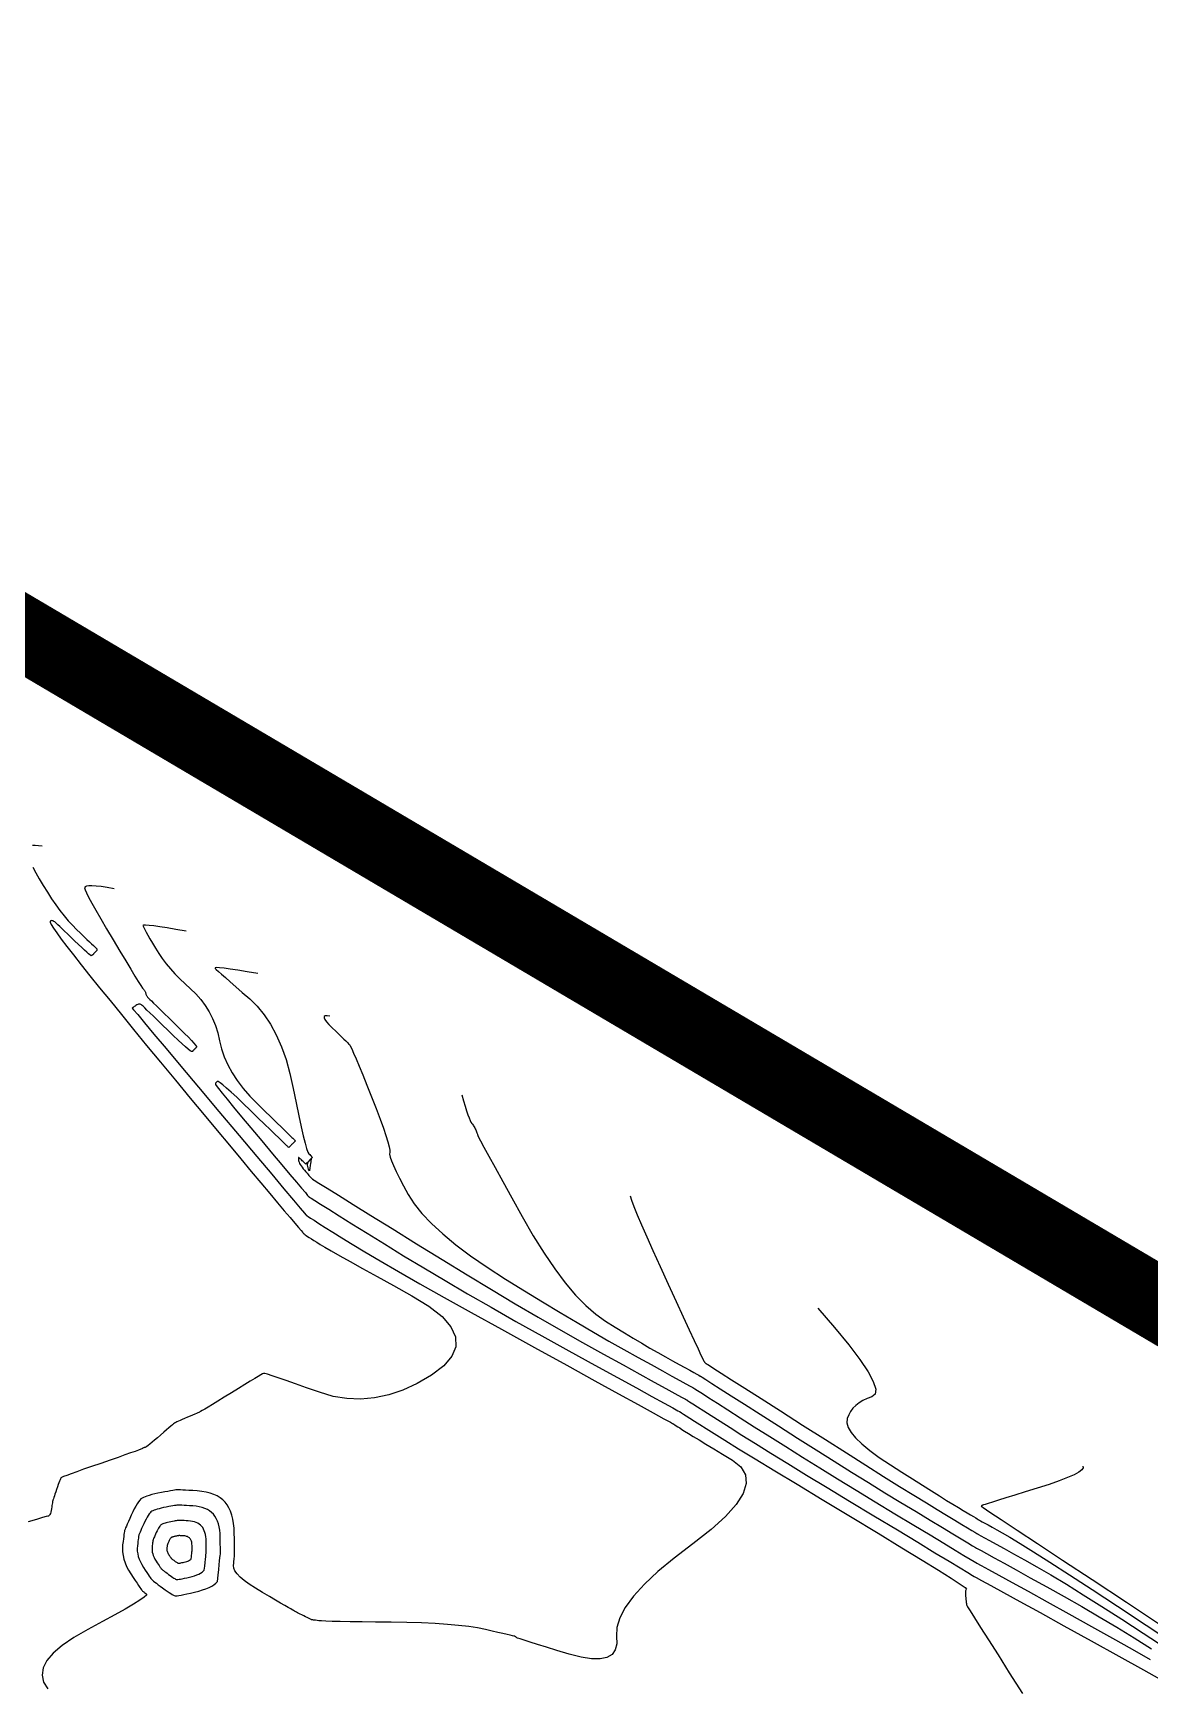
# Model space of a CAD drawing. Header units: metres. Extents: x 729358 to 732680, y 1423022 to 1426117.
# Drawn here: x 730852.9 to 730911.2, y 1425827.6 to 1425914 of the extents above; entities that cross this region are included whole.
import ezdxf

# ---------------------------------------------------------------- set-up
doc = ezdxf.new("R2010")
doc.units = ezdxf.units.M
doc.header["$MEASUREMENT"] = 0
doc.linetypes.add('PHANTOM', pattern=[2.5, 1.25, -0.25, 0.25, -0.25, 0.25, -0.25])
for name, color, linetype in [('36Bound', 6, 'PHANTOM'), ('CONTOUR', 59, 'Continuous'), ('INDEX-CON', 252, 'Continuous')]:
    doc.layers.add(name, color=color, linetype=linetype)

# ---------------------------------------------------------------- blocks, each defined once
blk = doc.blocks.new('ct 50 rai')
at = {"layer": 'CONTOUR'}
for points in [[(-148.63, 92.508), (-148.83, 92.537), (-149.003, 92.551), (-149.149, 92.548)], [(-149.122, 91.407), (-148.97, 91.126), (-148.791, 90.81), (-148.585, 90.459), (-148.366, 90.101), (-148.147, 89.764), (-147.929, 89.447), (-147.711, 89.15), (-147.493, 88.873), (-147.277, 88.616), (-147.06, 88.38), (-146.845, 88.164), (-146.641, 87.97), (-146.46, 87.797), (-146.302, 87.646), (-146.167, 87.518), (-146.056, 87.411), (-145.967, 87.327), (-145.902, 87.264), (-145.86, 87.224), (-145.832, 87.195), (-145.81, 87.168), (-145.794, 87.143), (-145.784, 87.119), (-145.779, 87.096), (-145.781, 87.075), (-145.788, 87.056), (-145.802, 87.039), (-145.818, 87.022), (-145.834, 87.005), (-145.851, 86.987), (-145.867, 86.97), (-145.884, 86.953), (-145.901, 86.935), (-145.918, 86.918), (-145.935, 86.9), (-145.951, 86.883), (-145.966, 86.868), (-145.98, 86.855), (-145.993, 86.844), (-146.004, 86.834), (-146.014, 86.826), (-146.022, 86.82), (-146.029, 86.816), (-146.036, 86.813), (-146.042, 86.809), (-146.049, 86.806), (-146.056, 86.803), (-146.062, 86.799), (-146.069, 86.796), (-146.076, 86.792), (-146.083, 86.789), (-146.102, 86.798), (-146.147, 86.832), (-146.217, 86.892), (-146.312, 86.977), (-146.432, 87.087), (-146.577, 87.222), (-146.748, 87.383), (-146.943, 87.569), (-147.141, 87.758), (-147.318, 87.926), (-147.474, 88.075), (-147.61, 88.204), (-147.724, 88.313), (-147.818, 88.402), (-147.89, 88.472), (-147.942, 88.521), (-147.983, 88.557), (-148.022, 88.585), (-148.059, 88.605), (-148.095, 88.618), (-148.129, 88.623), (-148.161, 88.62), (-148.191, 88.609), (-148.22, 88.591), (-148.219, 88.536), (-148.161, 88.416), (-148.044, 88.23), (-147.871, 87.979), (-147.639, 87.662), (-147.35, 87.279), (-147.003, 86.831), (-146.599, 86.317), (-146.143, 85.745), (-145.642, 85.121), (-145.095, 84.446), (-144.504, 83.718), (-143.867, 82.94), (-143.185, 82.109), (-142.458, 81.227), (-141.685, 80.293), (-140.913, 79.361), (-140.185, 78.484), (-139.503, 77.663), (-138.865, 76.896), (-138.272, 76.185), (-137.724, 75.528), (-137.222, 74.927), (-136.764, 74.381), (-136.355, 73.895), (-136.001, 73.474), (-135.701, 73.117), (-135.456, 72.825), (-135.264, 72.597), (-135.127, 72.434), (-135.043, 72.335), (-135.014, 72.301), (-135.011, 72.298), (-135.006, 72.294), (-135, 72.289), (-134.991, 72.281), (-134.98, 72.272), (-134.968, 72.262), (-134.953, 72.25), (-134.937, 72.236), (-134.909, 72.216), (-134.86, 72.182), (-134.79, 72.136), (-134.7, 72.078), (-134.588, 72.007), (-134.455, 71.923), (-134.302, 71.827), (-134.128, 71.718), (-133.891, 71.575), (-133.552, 71.378), (-133.109, 71.125), (-132.563, 70.817), (-131.915, 70.455), (-131.163, 70.037), (-130.308, 69.564), (-129.35, 69.037), (-128.451, 68.486), (-127.771, 67.945), (-127.312, 67.413), (-127.074, 66.89), (-127.055, 66.376), (-127.257, 65.872), (-127.679, 65.377), (-128.321, 64.891), (-129.071, 64.456), (-129.815, 64.113), (-130.554, 63.862), (-131.288, 63.704), (-132.017, 63.638), (-132.74, 63.664), (-133.458, 63.783), (-134.171, 63.994), (-134.838, 64.234), (-135.419, 64.441), (-135.913, 64.615), (-136.321, 64.755), (-136.642, 64.862), (-136.877, 64.936), (-137.026, 64.977), (-137.088, 64.984), (-137.131, 64.959), (-137.221, 64.906), (-137.359, 64.822), (-137.545, 64.71), (-137.779, 64.568), (-138.06, 64.396), (-138.389, 64.195), (-138.765, 63.965), (-139.141, 63.735), (-139.469, 63.535), (-139.747, 63.365), (-139.976, 63.225), (-140.157, 63.116), (-140.289, 63.036), (-140.372, 62.987), (-140.406, 62.968), (-140.425, 62.96), (-140.461, 62.944), (-140.516, 62.921), (-140.588, 62.89), (-140.679, 62.851), (-140.788, 62.804), (-140.914, 62.749), (-141.059, 62.687), (-141.203, 62.624), (-141.33, 62.569), (-141.439, 62.522), (-141.53, 62.482), (-141.602, 62.45), (-141.657, 62.425), (-141.695, 62.407), (-141.714, 62.398), (-141.734, 62.382), (-141.776, 62.349), (-141.838, 62.297), (-141.921, 62.226), (-142.025, 62.138), (-142.149, 62.03), (-142.295, 61.905), (-142.461, 61.761), (-142.628, 61.617), (-142.776, 61.491), (-142.905, 61.384), (-143.015, 61.294), (-143.106, 61.223), (-143.177, 61.171), (-143.23, 61.136), (-143.264, 61.12), (-143.288, 61.112), (-143.311, 61.104), (-143.334, 61.095), (-143.357, 61.086), (-143.38, 61.076), (-143.402, 61.065), (-143.423, 61.053), (-143.445, 61.041), (-143.496, 61.018), (-143.61, 60.975), (-143.785, 60.911), (-144.021, 60.827), (-144.319, 60.722), (-144.678, 60.596), (-145.098, 60.451), (-145.581, 60.284), (-146.062, 60.118), (-146.48, 59.972), (-146.835, 59.847), (-147.126, 59.742), (-147.355, 59.658), (-147.52, 59.594), (-147.622, 59.551), (-147.661, 59.529), (-147.67, 59.509), (-147.685, 59.473), (-147.706, 59.422), (-147.731, 59.354), (-147.761, 59.271), (-147.797, 59.171), (-147.838, 59.056), (-147.884, 58.925), (-147.929, 58.795), (-147.969, 58.68), (-148.003, 58.583), (-148.031, 58.501), (-148.053, 58.437), (-148.07, 58.388), (-148.08, 58.356), (-148.085, 58.341), (-148.088, 58.328), (-148.092, 58.303), (-148.098, 58.267), (-148.106, 58.219), (-148.116, 58.159), (-148.127, 58.088), (-148.14, 58.006), (-148.155, 57.912), (-148.172, 57.818), (-148.19, 57.737), (-148.21, 57.669), (-148.232, 57.613), (-148.256, 57.571), (-148.282, 57.541), (-148.31, 57.524), (-148.339, 57.519), (-148.426, 57.503), (-148.627, 57.45), (-148.941, 57.36), (-149.369, 57.234)], [(-141.128, 88.075), (-141.656, 88.166), (-142.113, 88.242), (-142.501, 88.303), (-142.817, 88.347), (-143.063, 88.377), (-143.239, 88.39), (-143.344, 88.388), (-143.378, 88.371), (-143.367, 88.33), (-143.336, 88.258), (-143.285, 88.156), (-143.214, 88.023), (-143.123, 87.859), (-143.011, 87.664), (-142.879, 87.439), (-142.727, 87.183), (-142.556, 86.912), (-142.369, 86.643), (-142.165, 86.375), (-141.945, 86.11), (-141.708, 85.846), (-141.454, 85.584), (-141.183, 85.323), (-140.896, 85.064), (-140.613, 84.796), (-140.358, 84.508), (-140.129, 84.198), (-139.926, 83.868), (-139.75, 83.518), (-139.601, 83.147), (-139.479, 82.756), (-139.383, 82.344), (-139.28, 81.923), (-139.136, 81.505), (-138.952, 81.091), (-138.727, 80.68), (-138.46, 80.271), (-138.154, 79.866), (-137.806, 79.464), (-137.417, 79.066), (-137.031, 78.69), (-136.69, 78.36), (-136.395, 78.073), (-136.145, 77.83), (-135.941, 77.632), (-135.783, 77.478), (-135.67, 77.368), (-135.602, 77.303), (-135.56, 77.262), (-135.524, 77.226), (-135.494, 77.195), (-135.47, 77.17), (-135.451, 77.15), (-135.439, 77.135), (-135.432, 77.125), (-135.431, 77.12), (-135.434, 77.117), (-135.439, 77.112), (-135.446, 77.105), (-135.454, 77.097), (-135.464, 77.086), (-135.476, 77.074), (-135.49, 77.059), (-135.506, 77.043), (-135.523, 77.026), (-135.54, 77.008), (-135.559, 76.989), (-135.578, 76.969), (-135.598, 76.948), (-135.619, 76.927), (-135.64, 76.905), (-135.662, 76.882), (-135.683, 76.86), (-135.702, 76.841), (-135.718, 76.824), (-135.732, 76.81), (-135.743, 76.799), (-135.752, 76.79), (-135.758, 76.784), (-135.761, 76.78), (-135.766, 76.781), (-135.776, 76.787), (-135.792, 76.799), (-135.812, 76.817), (-135.838, 76.84), (-135.87, 76.87), (-135.907, 76.904), (-135.949, 76.945), (-136.016, 77.011), (-136.13, 77.12), (-136.288, 77.274), (-136.492, 77.472), (-136.742, 77.715), (-137.037, 78.001), (-137.378, 78.332), (-137.764, 78.707), (-138.149, 79.078), (-138.487, 79.397), (-138.776, 79.665), (-139.017, 79.881), (-139.21, 80.045), (-139.355, 80.157), (-139.452, 80.218), (-139.501, 80.227), (-139.524, 80.21), (-139.544, 80.192), (-139.561, 80.173), (-139.574, 80.155), (-139.585, 80.135), (-139.591, 80.115), (-139.595, 80.095), (-139.595, 80.074), (-139.556, 80.01), (-139.442, 79.858), (-139.253, 79.62), (-138.989, 79.295), (-138.65, 78.882), (-138.236, 78.384), (-137.747, 77.798), (-137.183, 77.125), (-136.619, 76.453), (-136.128, 75.87), (-135.711, 75.374), (-135.368, 74.968), (-135.099, 74.649), (-134.904, 74.419), (-134.783, 74.277), (-134.735, 74.224), (-134.725, 74.215), (-134.715, 74.207), (-134.706, 74.199), (-134.697, 74.191), (-134.689, 74.184), (-134.682, 74.178), (-134.674, 74.172), (-134.668, 74.166), (-134.601, 74.123), (-134.415, 74.006), (-134.109, 73.815), (-133.683, 73.549), (-133.137, 73.208), (-132.471, 72.793), (-131.685, 72.303), (-130.779, 71.739), (-129.783, 71.125), (-128.728, 70.487), (-127.613, 69.826), (-126.438, 69.14), (-125.204, 68.431), (-123.91, 67.697), (-122.557, 66.94), (-121.144, 66.158), (-119.791, 65.414), (-118.619, 64.769), (-117.627, 64.224), (-116.815, 63.777), (-116.183, 63.43), (-115.732, 63.182), (-115.461, 63.033), (-115.37, 62.983), (-115.37, 62.983), (-115.369, 62.982), (-115.369, 62.982), (-115.368, 62.982), (-115.368, 62.981), (-115.367, 62.981), (-115.366, 62.981), (-115.366, 62.98), (-115.344, 62.966), (-115.279, 62.925), (-115.172, 62.857), (-115.022, 62.761), (-114.829, 62.637), (-114.593, 62.487), (-114.315, 62.309), (-113.993, 62.104), (-113.576, 61.84), (-113.009, 61.488), (-112.291, 61.047), (-111.424, 60.517), (-110.408, 59.899), (-109.241, 59.191), (-107.925, 58.395), (-106.459, 57.509), (-105.015, 56.637), (-103.768, 55.878), (-102.716, 55.233), (-101.86, 54.703), (-101.199, 54.286), (-100.735, 53.983), (-100.466, 53.794), (-100.392, 53.719), (-100.414, 53.697), (-100.432, 53.664), (-100.445, 53.621), (-100.453, 53.569), (-100.457, 53.507), (-100.456, 53.435), (-100.45, 53.353), (-100.439, 53.261), (-100.427, 53.171), (-100.417, 53.092), (-100.408, 53.025), (-100.401, 52.971), (-100.395, 52.928), (-100.391, 52.897), (-100.389, 52.878), (-100.388, 52.871), (-100.342, 52.798), (-100.206, 52.582), (-99.979, 52.222), (-99.662, 51.718), (-99.253, 51.071), (-98.754, 50.28), (-98.164, 49.346), (-97.483, 48.268)], [(-133.626, 83.642), (-133.768, 83.658), (-133.866, 83.647), (-133.918, 83.609), (-133.926, 83.545), (-133.888, 83.455), (-133.805, 83.337), (-133.677, 83.193), (-133.505, 83.023), (-133.32, 82.849), (-133.155, 82.693), (-133.012, 82.556), (-132.889, 82.438), (-132.786, 82.339), (-132.704, 82.259), (-132.643, 82.198), (-132.603, 82.155), (-132.558, 82.084), (-132.485, 81.935), (-132.384, 81.709), (-132.254, 81.405), (-132.095, 81.025), (-131.908, 80.567), (-131.692, 80.032), (-131.448, 79.42), (-131.207, 78.805), (-131.001, 78.263), (-130.83, 77.793), (-130.695, 77.395), (-130.594, 77.07), (-130.528, 76.816), (-130.498, 76.635), (-130.502, 76.527), (-130.506, 76.429), (-130.474, 76.28), (-130.407, 76.081), (-130.303, 75.83), (-130.164, 75.53), (-129.989, 75.178), (-129.777, 74.775), (-129.53, 74.322), (-129.219, 73.834), (-128.816, 73.328), (-128.32, 72.804), (-127.732, 72.261), (-127.052, 71.7), (-126.279, 71.121), (-125.414, 70.523), (-124.457, 69.907), (-123.47, 69.296), (-122.519, 68.714), (-121.602, 68.159), (-120.72, 67.633), (-119.873, 67.135), (-119.061, 66.666), (-118.283, 66.224), (-117.54, 65.811), (-116.86, 65.437), (-116.27, 65.113), (-115.771, 64.838), (-115.363, 64.614), (-115.046, 64.439), (-114.819, 64.314), (-114.682, 64.239), (-114.637, 64.214), (-114.636, 64.214), (-114.636, 64.214), (-114.635, 64.214), (-114.635, 64.213), (-114.634, 64.213), (-114.633, 64.212), (-114.632, 64.211), (-114.631, 64.211), (-114.581, 64.179), (-114.432, 64.084), (-114.185, 63.926), (-113.839, 63.705), (-113.395, 63.421), (-112.853, 63.075), (-112.212, 62.666), (-111.473, 62.194), (-110.669, 61.682), (-109.832, 61.155), (-108.963, 60.611), (-108.061, 60.051), (-107.127, 59.476), (-106.161, 58.884), (-105.163, 58.276), (-104.132, 57.653), (-103.15, 57.061), (-102.299, 56.547), (-101.579, 56.113), (-100.989, 55.757), (-100.53, 55.48), (-100.202, 55.282), (-100.004, 55.163), (-99.938, 55.122), (-99.936, 55.121), (-99.935, 55.121), (-99.934, 55.12), (-99.933, 55.119), (-99.932, 55.119), (-99.931, 55.118), (-99.931, 55.118), (-99.931, 55.118), (-99.854, 55.076), (-99.625, 54.949), (-99.244, 54.739), (-98.71, 54.445), (-98.024, 54.067), (-97.185, 53.604), (-96.194, 53.058), (-95.051, 52.427), (-93.872, 51.773), (-92.774, 51.156), (-91.756, 50.576), (-90.82, 50.033)]]:
    blk.add_lwpolyline(points, dxfattribs=at)
at = {"layer": 'CONTOUR', "flags": 128}
for points in [[(-117.959, 74.257), (-117.883, 74.027), (-117.758, 73.698), (-117.583, 73.269), (-117.358, 72.742), (-117.085, 72.116), (-116.762, 71.391), (-116.389, 70.568), (-115.967, 69.645), (-115.548, 68.732), (-115.182, 67.937), (-114.87, 67.26), (-114.612, 66.701), (-114.408, 66.261), (-114.259, 65.938), (-114.163, 65.734), (-114.12, 65.648), (-114.106, 65.622), (-114.091, 65.598), (-114.077, 65.577), (-114.064, 65.559), (-114.051, 65.543), (-114.038, 65.529), (-114.026, 65.518), (-114.015, 65.51), (-114.003, 65.503), (-113.993, 65.497), (-113.982, 65.49), (-113.972, 65.484), (-113.963, 65.479), (-113.954, 65.473), (-113.945, 65.468), (-113.936, 65.464), (-113.928, 65.459), (-113.921, 65.456), (-113.915, 65.452), (-113.91, 65.449), (-113.905, 65.446), (-113.901, 65.444), (-113.898, 65.442), (-113.896, 65.441), (-113.817, 65.391), (-113.584, 65.242), (-113.197, 64.995), (-112.657, 64.649), (-111.962, 64.206), (-111.113, 63.663), (-110.11, 63.023), (-108.953, 62.284), (-107.764, 61.525), (-106.663, 60.825), (-105.651, 60.185), (-104.728, 59.604), (-103.894, 59.081), (-103.149, 58.618), (-102.493, 58.214), (-101.926, 57.869), (-101.435, 57.573), (-101.01, 57.316), (-100.649, 57.099), (-100.354, 56.921), (-100.123, 56.781), (-99.958, 56.682), (-99.857, 56.621), (-99.822, 56.599), (-99.819, 56.598), (-99.817, 56.596), (-99.815, 56.595), (-99.813, 56.593), (-99.812, 56.593), (-99.811, 56.592), (-99.81, 56.592), (-99.81, 56.591), (-99.771, 56.57), (-99.657, 56.507), (-99.466, 56.402), (-99.2, 56.255), (-98.857, 56.066), (-98.437, 55.835), (-97.942, 55.562), (-97.37, 55.246), (-96.721, 54.88), (-95.994, 54.454), (-95.187, 53.968), (-94.302, 53.422), (-93.338, 52.815), (-92.296, 52.149), (-91.174, 51.423), (-89.974, 50.636)], [(-94.33, 60.136), (-94.305, 60.048), (-94.372, 59.945), (-94.531, 59.825), (-94.783, 59.689), (-95.126, 59.538), (-95.562, 59.37), (-96.09, 59.187), (-96.71, 58.988), (-97.336, 58.793), (-97.883, 58.623), (-98.35, 58.478), (-98.737, 58.357), (-99.045, 58.261), (-99.273, 58.189), (-99.421, 58.143), (-99.49, 58.121), (-99.517, 58.112), (-99.541, 58.103), (-99.561, 58.095), (-99.577, 58.088), (-99.59, 58.082), (-99.6, 58.076), (-99.606, 58.072), (-99.608, 58.068), (-99.61, 58.064), (-99.611, 58.061), (-99.614, 58.059), (-99.618, 58.057), (-99.622, 58.055), (-99.628, 58.054), (-99.634, 58.053), (-99.64, 58.053), (-99.528, 57.974), (-99.177, 57.739), (-98.587, 57.347), (-97.758, 56.798), (-96.69, 56.092), (-95.383, 55.23), (-93.837, 54.211), (-92.052, 53.035), (-90.267, 51.859)], [(-139.495, 54.109), (-139.458, 54.446), (-139.426, 54.738), (-139.399, 54.987), (-139.376, 55.192), (-139.359, 55.352), (-139.346, 55.469), (-139.338, 55.541), (-139.336, 55.569), (-139.336, 55.588), (-139.336, 55.632), (-139.337, 55.7), (-139.338, 55.794), (-139.34, 55.912), (-139.342, 56.054), (-139.345, 56.222), (-139.348, 56.415), (-139.356, 56.613), (-139.375, 56.798), (-139.404, 56.969), (-139.443, 57.127), (-139.493, 57.271), (-139.552, 57.402), (-139.622, 57.52), (-139.702, 57.624), (-139.794, 57.716), (-139.898, 57.797), (-140.014, 57.868), (-140.143, 57.928), (-140.283, 57.978), (-140.437, 58.016), (-140.603, 58.044), (-140.781, 58.062), (-140.954, 58.073), (-141.106, 58.083), (-141.236, 58.091), (-141.344, 58.097), (-141.43, 58.102), (-141.495, 58.105), (-141.538, 58.107), (-141.559, 58.107), (-141.577, 58.105), (-141.612, 58.099), (-141.664, 58.09), (-141.732, 58.078), (-141.816, 58.063), (-141.917, 58.044), (-142.035, 58.022), (-142.169, 57.997), (-142.305, 57.97), (-142.429, 57.943), (-142.54, 57.917), (-142.639, 57.89), (-142.726, 57.863), (-142.801, 57.837), (-142.864, 57.811), (-142.914, 57.784), (-142.959, 57.751), (-143.007, 57.703), (-143.057, 57.642), (-143.108, 57.566), (-143.163, 57.476), (-143.219, 57.372), (-143.277, 57.253), (-143.338, 57.121), (-143.396, 56.989), (-143.447, 56.874), (-143.49, 56.776), (-143.526, 56.694), (-143.554, 56.629), (-143.575, 56.581), (-143.589, 56.549), (-143.595, 56.533), (-143.598, 56.518), (-143.603, 56.487), (-143.61, 56.441), (-143.618, 56.378), (-143.628, 56.3), (-143.64, 56.206), (-143.654, 56.096), (-143.669, 55.97), (-143.678, 55.836), (-143.673, 55.7), (-143.654, 55.562), (-143.622, 55.422), (-143.575, 55.281), (-143.514, 55.138), (-143.44, 54.994), (-143.351, 54.848), (-143.261, 54.709), (-143.181, 54.587), (-143.112, 54.483), (-143.053, 54.395), (-143.005, 54.323), (-142.967, 54.269), (-142.94, 54.232), (-142.923, 54.211), (-142.904, 54.194), (-142.87, 54.166), (-142.821, 54.127), (-142.757, 54.078), (-142.678, 54.019), (-142.583, 53.949), (-142.474, 53.869), (-142.35, 53.778), (-142.224, 53.687), (-142.111, 53.608), (-142.012, 53.54), (-141.925, 53.483), (-141.851, 53.437), (-141.79, 53.403), (-141.741, 53.38), (-141.706, 53.368), (-141.665, 53.365), (-141.599, 53.37), (-141.508, 53.383), (-141.392, 53.403), (-141.252, 53.43), (-141.086, 53.465), (-140.896, 53.508), (-140.682, 53.558), (-140.464, 53.614), (-140.267, 53.673), (-140.089, 53.737), (-139.931, 53.804), (-139.792, 53.874), (-139.673, 53.949), (-139.574, 54.027), (-139.495, 54.109)], [(-140.861, 55.294), (-140.85, 55.397), (-140.84, 55.486), (-140.832, 55.561), (-140.825, 55.623), (-140.82, 55.672), (-140.816, 55.708), (-140.814, 55.73), (-140.813, 55.738), (-140.813, 55.744), (-140.813, 55.757), (-140.813, 55.778), (-140.813, 55.806), (-140.814, 55.842), (-140.815, 55.886), (-140.815, 55.937), (-140.816, 55.995), (-140.819, 56.056), (-140.825, 56.112), (-140.833, 56.164), (-140.845, 56.212), (-140.86, 56.256), (-140.879, 56.296), (-140.9, 56.331), (-140.924, 56.363), (-140.952, 56.391), (-140.984, 56.416), (-141.019, 56.437), (-141.058, 56.456), (-141.101, 56.471), (-141.148, 56.482), (-141.198, 56.491), (-141.252, 56.496), (-141.305, 56.5), (-141.351, 56.503), (-141.39, 56.505), (-141.423, 56.507), (-141.45, 56.508), (-141.469, 56.509), (-141.482, 56.51), (-141.489, 56.51), (-141.494, 56.509), (-141.505, 56.508), (-141.521, 56.505), (-141.541, 56.501), (-141.567, 56.496), (-141.598, 56.491), (-141.633, 56.484), (-141.674, 56.476), (-141.716, 56.468), (-141.753, 56.46), (-141.787, 56.452), (-141.817, 56.444), (-141.844, 56.436), (-141.867, 56.428), (-141.886, 56.42), (-141.901, 56.412), (-141.915, 56.402), (-141.929, 56.387), (-141.944, 56.368), (-141.96, 56.345), (-141.976, 56.318), (-141.994, 56.286), (-142.011, 56.25), (-142.03, 56.21), (-142.048, 56.17), (-142.063, 56.135), (-142.076, 56.105), (-142.087, 56.08), (-142.096, 56.061), (-142.102, 56.046), (-142.106, 56.036), (-142.108, 56.031), (-142.109, 56.027), (-142.11, 56.017), (-142.112, 56.003), (-142.115, 55.984), (-142.118, 55.96), (-142.122, 55.932), (-142.126, 55.898), (-142.13, 55.86), (-142.133, 55.819), (-142.132, 55.778), (-142.126, 55.736), (-142.116, 55.694), (-142.102, 55.651), (-142.083, 55.607), (-142.061, 55.563), (-142.034, 55.519), (-142.006, 55.477), (-141.982, 55.44), (-141.961, 55.408), (-141.943, 55.381), (-141.928, 55.359), (-141.917, 55.343), (-141.909, 55.331), (-141.904, 55.325), (-141.898, 55.32), (-141.888, 55.311), (-141.873, 55.3), (-141.853, 55.285), (-141.829, 55.267), (-141.8, 55.245), (-141.767, 55.221), (-141.729, 55.193), (-141.691, 55.166), (-141.657, 55.142), (-141.626, 55.121), (-141.6, 55.104), (-141.578, 55.09), (-141.559, 55.079), (-141.544, 55.072), (-141.534, 55.069), (-141.521, 55.068), (-141.501, 55.07), (-141.473, 55.073), (-141.438, 55.079), (-141.395, 55.088), (-141.345, 55.098), (-141.287, 55.111), (-141.222, 55.127), (-141.156, 55.144), (-141.096, 55.162), (-141.042, 55.181), (-140.994, 55.201), (-140.952, 55.223), (-140.915, 55.245), (-140.885, 55.269), (-140.861, 55.294)]]:
    blk.add_lwpolyline(points, dxfattribs=at)
at = {"layer": 'INDEX-CON'}
for points in [[(-144.879, 90.291), (-145.243, 90.352), (-145.558, 90.397), (-145.825, 90.425), (-146.042, 90.439), (-146.211, 90.436), (-146.332, 90.417), (-146.403, 90.383), (-146.426, 90.333), (-146.401, 90.239), (-146.33, 90.075), (-146.213, 89.841), (-146.05, 89.537), (-145.841, 89.162), (-145.585, 88.716), (-145.283, 88.2), (-144.935, 87.614), (-144.586, 87.03), (-144.28, 86.521), (-144.018, 86.087), (-143.798, 85.728), (-143.623, 85.444), (-143.49, 85.236), (-143.401, 85.102), (-143.356, 85.044), (-143.333, 85.022), (-143.312, 84.999), (-143.294, 84.974), (-143.277, 84.947), (-143.263, 84.919), (-143.251, 84.889), (-143.241, 84.857), (-143.233, 84.824), (-143.225, 84.79), (-143.213, 84.756), (-143.198, 84.722), (-143.18, 84.689), (-143.159, 84.656), (-143.134, 84.623), (-143.106, 84.591), (-143.074, 84.559), (-143.024, 84.51), (-142.941, 84.429), (-142.824, 84.315), (-142.673, 84.169), (-142.488, 83.989), (-142.27, 83.777), (-142.018, 83.533), (-141.732, 83.255), (-141.45, 82.979), (-141.207, 82.738), (-141.003, 82.531), (-140.839, 82.359), (-140.715, 82.223), (-140.63, 82.121), (-140.585, 82.054), (-140.579, 82.022), (-140.592, 82.008), (-140.605, 81.995), (-140.616, 81.983), (-140.627, 81.972), (-140.636, 81.962), (-140.645, 81.954), (-140.653, 81.946), (-140.659, 81.939), (-140.666, 81.932), (-140.672, 81.925), (-140.679, 81.918), (-140.686, 81.911), (-140.694, 81.903), (-140.702, 81.895), (-140.71, 81.887), (-140.718, 81.878), (-140.727, 81.869), (-140.736, 81.859), (-140.747, 81.849), (-140.758, 81.837), (-140.77, 81.825), (-140.783, 81.812), (-140.796, 81.798), (-140.81, 81.783), (-140.843, 81.787), (-140.912, 81.83), (-141.016, 81.911), (-141.157, 82.031), (-141.333, 82.189), (-141.546, 82.386), (-141.794, 82.622), (-142.079, 82.896), (-142.364, 83.173), (-142.616, 83.418), (-142.835, 83.63), (-143.019, 83.809), (-143.17, 83.955), (-143.288, 84.069), (-143.371, 84.15), (-143.421, 84.199), (-143.455, 84.227), (-143.491, 84.247), (-143.529, 84.258), (-143.568, 84.262), (-143.61, 84.258), (-143.653, 84.245), (-143.699, 84.225), (-143.746, 84.196), (-143.791, 84.165), (-143.83, 84.138), (-143.863, 84.115), (-143.89, 84.095), (-143.911, 84.079), (-143.925, 84.067), (-143.934, 84.059), (-143.937, 84.054), (-143.866, 83.967), (-143.654, 83.713), (-143.301, 83.291), (-142.807, 82.701), (-142.171, 81.943), (-141.395, 81.018), (-140.477, 79.925), (-139.418, 78.664), (-138.359, 77.403), (-137.44, 76.309), (-136.661, 75.383), (-136.023, 74.624), (-135.525, 74.032), (-135.168, 73.608), (-134.951, 73.352), (-134.875, 73.262), (-134.868, 73.257), (-134.861, 73.25), (-134.853, 73.244), (-134.844, 73.236), (-134.835, 73.228), (-134.825, 73.22), (-134.814, 73.211), (-134.802, 73.201), (-134.755, 73.17), (-134.638, 73.094), (-134.45, 72.976), (-134.191, 72.813), (-133.862, 72.607), (-133.463, 72.358), (-132.993, 72.065), (-132.453, 71.728), (-131.801, 71.33), (-130.996, 70.853), (-130.037, 70.298), (-128.926, 69.662), (-127.66, 68.948), (-126.242, 68.155), (-124.67, 67.283), (-122.946, 66.332), (-121.257, 65.403), (-119.793, 64.598), (-118.554, 63.917), (-117.54, 63.359), (-116.752, 62.925), (-116.188, 62.616), (-115.85, 62.429), (-115.737, 62.367), (-115.736, 62.367), (-115.736, 62.366), (-115.735, 62.366), (-115.735, 62.366), (-115.734, 62.366), (-115.734, 62.365), (-115.734, 62.365), (-115.733, 62.365), (-115.726, 62.36), (-115.703, 62.346), (-115.666, 62.322), (-115.613, 62.288), (-115.546, 62.245), (-115.463, 62.193), (-115.366, 62.13), (-115.254, 62.059), (-115.108, 61.967), (-114.909, 61.843), (-114.658, 61.689), (-114.355, 61.504), (-114, 61.288), (-113.592, 61.04), (-113.131, 60.762), (-112.619, 60.452), (-112.179, 60.099), (-111.939, 59.692), (-111.898, 59.228), (-112.056, 58.71), (-112.412, 58.137), (-112.968, 57.508), (-113.723, 56.824), (-114.677, 56.085), (-115.661, 55.339), (-116.506, 54.633), (-117.212, 53.969), (-117.779, 53.345), (-118.208, 52.762), (-118.497, 52.22), (-118.647, 51.719), (-118.658, 51.259), (-118.646, 50.86), (-118.726, 50.541), (-118.898, 50.303), (-119.162, 50.146), (-119.517, 50.069), (-119.965, 50.074), (-120.505, 50.158), (-121.137, 50.324), (-121.773, 50.517), (-122.324, 50.686), (-122.792, 50.83), (-123.176, 50.95), (-123.476, 51.044), (-123.692, 51.114), (-123.824, 51.159), (-123.873, 51.18), (-123.879, 51.188), (-123.886, 51.195), (-123.893, 51.203), (-123.901, 51.209), (-123.909, 51.216), (-123.917, 51.222), (-123.926, 51.228), (-123.936, 51.233), (-123.945, 51.238), (-123.953, 51.243), (-123.961, 51.247), (-123.968, 51.25), (-123.975, 51.253), (-123.981, 51.255), (-123.986, 51.257), (-123.991, 51.258), (-124.018, 51.264), (-124.092, 51.281), (-124.212, 51.309), (-124.378, 51.348), (-124.591, 51.397), (-124.851, 51.457), (-125.157, 51.527), (-125.509, 51.609), (-125.914, 51.69), (-126.379, 51.762), (-126.904, 51.824), (-127.489, 51.877), (-128.134, 51.919), (-128.839, 51.952), (-129.603, 51.974), (-130.428, 51.987), (-131.235, 51.996), (-131.946, 52.004), (-132.562, 52.014), (-133.082, 52.023), (-133.506, 52.033), (-133.835, 52.044), (-134.069, 52.055), (-134.207, 52.067), (-134.292, 52.078), (-134.365, 52.088), (-134.428, 52.096), (-134.479, 52.102), (-134.519, 52.107), (-134.548, 52.111), (-134.566, 52.113), (-134.572, 52.114), (-134.58, 52.117), (-134.6, 52.126), (-134.632, 52.142), (-134.677, 52.165), (-134.735, 52.194), (-134.806, 52.229), (-134.889, 52.271), (-134.985, 52.319), (-135.082, 52.368), (-135.168, 52.412), (-135.243, 52.45), (-135.307, 52.483), (-135.361, 52.511), (-135.404, 52.534), (-135.435, 52.551), (-135.456, 52.563), (-135.471, 52.572), (-135.486, 52.581), (-135.499, 52.589), (-135.512, 52.596), (-135.523, 52.603), (-135.534, 52.61), (-135.544, 52.616), (-135.553, 52.621), (-135.585, 52.64), (-135.666, 52.686), (-135.793, 52.76), (-135.969, 52.862), (-136.192, 52.991), (-136.463, 53.148), (-136.782, 53.333), (-137.148, 53.545), (-137.513, 53.765), (-137.828, 53.972), (-138.092, 54.167), (-138.305, 54.349), (-138.468, 54.518), (-138.581, 54.675), (-138.643, 54.819), (-138.654, 54.95), (-138.641, 55.068), (-138.63, 55.171), (-138.62, 55.26), (-138.612, 55.334), (-138.606, 55.394), (-138.601, 55.439), (-138.598, 55.469), (-138.597, 55.485), (-138.597, 55.51), (-138.598, 55.569), (-138.599, 55.661), (-138.601, 55.787), (-138.603, 55.946), (-138.606, 56.139), (-138.609, 56.365), (-138.614, 56.624), (-138.625, 56.892), (-138.65, 57.141), (-138.689, 57.372), (-138.742, 57.584), (-138.809, 57.779), (-138.889, 57.956), (-138.983, 58.114), (-139.091, 58.255), (-139.215, 58.379), (-139.355, 58.488), (-139.511, 58.584), (-139.685, 58.665), (-139.875, 58.731), (-140.081, 58.783), (-140.305, 58.821), (-140.545, 58.844), (-140.779, 58.86), (-140.983, 58.873), (-141.158, 58.883), (-141.304, 58.892), (-141.42, 58.899), (-141.508, 58.903), (-141.565, 58.905), (-141.594, 58.906), (-141.619, 58.902), (-141.666, 58.895), (-141.735, 58.883), (-141.827, 58.866), (-141.941, 58.846), (-142.077, 58.821), (-142.235, 58.791), (-142.416, 58.757), (-142.599, 58.721), (-142.766, 58.685), (-142.917, 58.649), (-143.05, 58.613), (-143.168, 58.577), (-143.269, 58.542), (-143.353, 58.506), (-143.421, 58.471), (-143.482, 58.426), (-143.546, 58.361), (-143.613, 58.278), (-143.683, 58.176), (-143.756, 58.055), (-143.832, 57.914), (-143.91, 57.755), (-143.992, 57.576), (-144.071, 57.399), (-144.139, 57.244), (-144.197, 57.112), (-144.245, 57.001), (-144.284, 56.914), (-144.312, 56.848), (-144.33, 56.805), (-144.338, 56.784), (-144.343, 56.764), (-144.349, 56.722), (-144.358, 56.659), (-144.37, 56.575), (-144.383, 56.47), (-144.399, 56.343), (-144.417, 56.195), (-144.438, 56.025), (-144.45, 55.844), (-144.444, 55.661), (-144.419, 55.475), (-144.374, 55.287), (-144.311, 55.097), (-144.23, 54.904), (-144.129, 54.709), (-144.01, 54.512), (-143.888, 54.325), (-143.78, 54.161), (-143.687, 54.02), (-143.608, 53.901), (-143.543, 53.805), (-143.492, 53.732), (-143.456, 53.682), (-143.433, 53.654), (-143.416, 53.636), (-143.395, 53.617), (-143.37, 53.595), (-143.341, 53.571), (-143.309, 53.546), (-143.273, 53.518), (-143.233, 53.488), (-143.189, 53.455), (-143.197, 53.398), (-143.312, 53.291), (-143.534, 53.134), (-143.864, 52.929), (-144.3, 52.674), (-144.843, 52.37), (-145.494, 52.017), (-146.252, 51.615), (-146.994, 51.193), (-147.599, 50.781), (-148.067, 50.378), (-148.398, 49.984), (-148.591, 49.6), (-148.647, 49.225), (-148.565, 48.861), (-148.346, 48.505)], [(-137.377, 85.858), (-137.938, 85.955), (-138.419, 86.034), (-138.819, 86.095), (-139.139, 86.137), (-139.378, 86.161), (-139.537, 86.167), (-139.616, 86.155), (-139.614, 86.125), (-139.549, 86.065), (-139.438, 85.966), (-139.281, 85.827), (-139.078, 85.649), (-138.829, 85.43), (-138.534, 85.172), (-138.193, 84.874), (-137.806, 84.536), (-137.412, 84.15), (-137.049, 83.707), (-136.718, 83.208), (-136.418, 82.652), (-136.149, 82.04), (-135.912, 81.371), (-135.707, 80.646), (-135.533, 79.864), (-135.382, 79.101), (-135.244, 78.434), (-135.121, 77.863), (-135.012, 77.388), (-134.917, 77.009), (-134.837, 76.725), (-134.77, 76.537), (-134.717, 76.445), (-134.675, 76.403), (-134.638, 76.367), (-134.606, 76.337), (-134.581, 76.312), (-134.561, 76.293), (-134.546, 76.279), (-134.538, 76.27), (-134.535, 76.268), (-134.535, 76.268), (-134.535, 76.268), (-134.535, 76.268), (-134.535, 76.267), (-134.535, 76.267), (-134.535, 76.267), (-134.535, 76.267), (-134.535, 76.267), (-134.535, 76.267), (-134.535, 76.266), (-134.536, 76.266), (-134.537, 76.265), (-134.538, 76.264), (-134.539, 76.262), (-134.54, 76.261), (-134.542, 76.259), (-134.544, 76.257), (-134.546, 76.255), (-134.548, 76.253), (-134.55, 76.251), (-134.552, 76.249), (-134.554, 76.247), (-134.556, 76.244), (-134.559, 76.242), (-134.563, 76.237), (-134.573, 76.228), (-134.587, 76.213), (-134.605, 76.194), (-134.628, 76.17), (-134.656, 76.142), (-134.688, 76.109), (-134.725, 76.071), (-134.762, 76.033), (-134.794, 76), (-134.821, 75.972), (-134.843, 75.95), (-134.86, 75.932), (-134.872, 75.919), (-134.879, 75.912), (-134.882, 75.909), (-134.882, 75.909), (-134.882, 75.909), (-134.882, 75.909), (-134.882, 75.909), (-134.882, 75.909), (-134.882, 75.909), (-134.882, 75.909), (-134.883, 75.909), (-134.886, 75.912), (-134.894, 75.92), (-134.909, 75.934), (-134.929, 75.953), (-134.954, 75.978), (-134.986, 76.009), (-135.023, 76.045), (-135.066, 76.086), (-135.108, 76.128), (-135.146, 76.163), (-135.178, 76.193), (-135.204, 76.217), (-135.225, 76.236), (-135.241, 76.249), (-135.251, 76.256), (-135.256, 76.258), (-135.258, 76.254), (-135.259, 76.245), (-135.259, 76.232), (-135.259, 76.214), (-135.259, 76.191), (-135.257, 76.164), (-135.255, 76.131), (-135.253, 76.094), (-135.246, 76.052), (-135.23, 76.003), (-135.205, 75.949), (-135.171, 75.888), (-135.129, 75.822), (-135.077, 75.749), (-135.017, 75.671), (-134.948, 75.586), (-134.878, 75.504), (-134.816, 75.43), (-134.761, 75.366), (-134.713, 75.311), (-134.673, 75.266), (-134.64, 75.23), (-134.614, 75.203), (-134.596, 75.185), (-134.582, 75.173), (-134.57, 75.163), (-134.559, 75.154), (-134.551, 75.146), (-134.544, 75.14), (-134.539, 75.135), (-134.535, 75.132), (-134.533, 75.131), (-134.448, 75.077), (-134.193, 74.918), (-133.768, 74.654), (-133.174, 74.284), (-132.411, 73.808), (-131.478, 73.227), (-130.376, 72.541), (-129.104, 71.749), (-127.765, 70.92), (-126.459, 70.121), (-125.188, 69.354), (-123.951, 68.618), (-122.748, 67.913), (-121.578, 67.239), (-120.443, 66.596), (-119.342, 65.985), (-118.325, 65.426), (-117.444, 64.941), (-116.699, 64.531), (-116.089, 64.196), (-115.614, 63.935), (-115.275, 63.748), (-115.072, 63.636), (-115.004, 63.599), (-115.003, 63.598), (-115.003, 63.598), (-115.002, 63.598), (-115.001, 63.597), (-115.001, 63.597), (-115, 63.597), (-114.999, 63.596), (-114.998, 63.596), (-114.962, 63.573), (-114.856, 63.504), (-114.678, 63.391), (-114.43, 63.233), (-114.112, 63.029), (-113.723, 62.781), (-113.263, 62.487), (-112.733, 62.149), (-112.121, 61.761), (-111.416, 61.319), (-110.619, 60.824), (-109.728, 60.275), (-108.744, 59.673), (-107.667, 59.017), (-106.498, 58.308), (-105.235, 57.545), (-104.008, 56.804), (-102.944, 56.163), (-102.043, 55.619), (-101.307, 55.175), (-100.734, 54.829), (-100.324, 54.582), (-100.078, 54.434), (-99.995, 54.384), (-99.995, 54.383), (-99.994, 54.383), (-99.993, 54.383), (-99.993, 54.382), (-99.992, 54.382), (-99.992, 54.382), (-99.991, 54.381), (-99.991, 54.381), (-99.895, 54.328), (-99.609, 54.171), (-99.133, 53.908), (-98.465, 53.54), (-97.608, 53.067), (-96.559, 52.489), (-95.321, 51.806), (-93.891, 51.018), (-92.447, 50.22), (-91.164, 49.507), (-90.041, 48.88)], [(-126.744, 79.527), (-126.653, 79.211), (-126.569, 78.932), (-126.493, 78.69), (-126.424, 78.485), (-126.362, 78.317), (-126.308, 78.185), (-126.261, 78.091), (-126.221, 78.033), (-126.186, 77.993), (-126.153, 77.95), (-126.121, 77.905), (-126.091, 77.858), (-126.063, 77.809), (-126.036, 77.758), (-126.011, 77.704), (-125.987, 77.648), (-125.966, 77.594), (-125.948, 77.547), (-125.933, 77.506), (-125.921, 77.471), (-125.913, 77.442), (-125.907, 77.42), (-125.904, 77.404), (-125.904, 77.395), (-125.87, 77.323), (-125.763, 77.121), (-125.582, 76.789), (-125.329, 76.326), (-125.004, 75.733), (-124.605, 75.009), (-124.133, 74.155), (-123.589, 73.171), (-123.013, 72.167), (-122.446, 71.255), (-121.888, 70.435), (-121.339, 69.706), (-120.799, 69.07), (-120.269, 68.524), (-119.748, 68.071), (-119.236, 67.709), (-118.737, 67.4), (-118.256, 67.105), (-117.792, 66.825), (-117.346, 66.559), (-116.918, 66.307), (-116.507, 66.069), (-116.114, 65.846), (-115.738, 65.637), (-115.394, 65.448), (-115.096, 65.284), (-114.844, 65.146), (-114.637, 65.032), (-114.477, 64.944), (-114.362, 64.881), (-114.293, 64.843), (-114.27, 64.83), (-114.27, 64.83), (-114.27, 64.83), (-114.269, 64.829), (-114.268, 64.829), (-114.267, 64.828), (-114.266, 64.828), (-114.265, 64.827), (-114.264, 64.826), (-114.199, 64.785), (-114.008, 64.663), (-113.691, 64.46), (-113.248, 64.177), (-112.678, 63.814), (-111.983, 63.369), (-111.161, 62.844), (-110.213, 62.239), (-109.216, 61.604), (-108.247, 60.99), (-107.307, 60.398), (-106.395, 59.827), (-105.511, 59.279), (-104.655, 58.751), (-103.828, 58.245), (-103.029, 57.761), (-102.293, 57.317), (-101.654, 56.932), (-101.114, 56.606), (-100.671, 56.339), (-100.327, 56.131), (-100.08, 55.982), (-99.931, 55.892), (-99.88, 55.861), (-99.878, 55.859), (-99.876, 55.858), (-99.874, 55.857), (-99.873, 55.856), (-99.872, 55.856), (-99.871, 55.855), (-99.87, 55.855), (-99.87, 55.855), (-99.813, 55.823), (-99.641, 55.728), (-99.355, 55.571), (-98.955, 55.35), (-98.44, 55.066), (-97.811, 54.719), (-97.068, 54.31), (-96.211, 53.837), (-95.297, 53.327), (-94.384, 52.805), (-93.472, 52.272), (-92.561, 51.727), (-91.652, 51.171), (-90.743, 50.604)], [(-108.164, 68.391), (-107.28, 67.373), (-106.548, 66.48), (-105.968, 65.712), (-105.539, 65.07), (-105.263, 64.552), (-105.139, 64.16), (-105.167, 63.893), (-105.346, 63.751), (-105.59, 63.663), (-105.81, 63.561), (-106.005, 63.442), (-106.177, 63.309), (-106.324, 63.16), (-106.448, 62.995), (-106.547, 62.815), (-106.623, 62.62), (-106.643, 62.404), (-106.577, 62.164), (-106.425, 61.899), (-106.186, 61.61), (-105.862, 61.296), (-105.451, 60.957), (-104.954, 60.594), (-104.371, 60.207), (-103.767, 59.822), (-103.21, 59.467), (-102.698, 59.143), (-102.231, 58.849), (-101.811, 58.586), (-101.436, 58.352), (-101.106, 58.15), (-100.823, 57.977), (-100.578, 57.829), (-100.365, 57.701), (-100.185, 57.592), (-100.036, 57.502), (-99.92, 57.432), (-99.836, 57.381), (-99.784, 57.35), (-99.764, 57.338), (-99.761, 57.336), (-99.758, 57.334), (-99.755, 57.332), (-99.753, 57.331), (-99.751, 57.329), (-99.75, 57.329), (-99.749, 57.328), (-99.749, 57.328), (-99.73, 57.318), (-99.673, 57.286), (-99.578, 57.233), (-99.444, 57.16), (-99.273, 57.065), (-99.063, 56.95), (-98.816, 56.813), (-98.53, 56.656), (-98.146, 56.434), (-97.604, 56.103), (-96.903, 55.664), (-96.043, 55.116), (-95.025, 54.459), (-93.848, 53.694), (-92.512, 52.821), (-91.019, 51.839), (-89.544, 50.867)]]:
    blk.add_lwpolyline(points, dxfattribs=at)
at = {"layer": 'INDEX-CON', "flags": 128}
for points in [[(-134.693, 75.554), (-134.731, 75.639), (-134.759, 75.718), (-134.778, 75.791), (-134.788, 75.856), (-134.788, 75.914), (-134.778, 75.965), (-134.759, 76.01), (-134.731, 76.047), (-134.7, 76.079), (-134.673, 76.107), (-134.651, 76.13), (-134.632, 76.149), (-134.618, 76.164), (-134.607, 76.175), (-134.601, 76.181), (-134.599, 76.183), (-134.6, 76.174), (-134.605, 76.144), (-134.612, 76.095), (-134.622, 76.026), (-134.635, 75.937), (-134.652, 75.829), (-134.671, 75.701), (-134.693, 75.554)], [(-140.178, 54.702), (-140.154, 54.921), (-140.133, 55.112), (-140.115, 55.274), (-140.101, 55.407), (-140.089, 55.512), (-140.081, 55.588), (-140.076, 55.635), (-140.074, 55.654), (-140.074, 55.666), (-140.074, 55.695), (-140.075, 55.739), (-140.076, 55.8), (-140.077, 55.877), (-140.078, 55.97), (-140.08, 56.079), (-140.082, 56.205), (-140.088, 56.334), (-140.1, 56.455), (-140.119, 56.566), (-140.144, 56.669), (-140.176, 56.764), (-140.215, 56.849), (-140.261, 56.926), (-140.313, 56.994), (-140.373, 57.054), (-140.441, 57.107), (-140.516, 57.153), (-140.6, 57.192), (-140.692, 57.224), (-140.792, 57.249), (-140.9, 57.268), (-141.016, 57.279), (-141.129, 57.286), (-141.228, 57.293), (-141.313, 57.298), (-141.384, 57.302), (-141.44, 57.305), (-141.482, 57.307), (-141.51, 57.308), (-141.524, 57.308), (-141.536, 57.307), (-141.559, 57.303), (-141.592, 57.297), (-141.637, 57.29), (-141.692, 57.28), (-141.758, 57.267), (-141.834, 57.253), (-141.921, 57.237), (-142.01, 57.219), (-142.091, 57.202), (-142.164, 57.184), (-142.228, 57.167), (-142.285, 57.15), (-142.334, 57.132), (-142.375, 57.115), (-142.408, 57.098), (-142.437, 57.076), (-142.468, 57.045), (-142.5, 57.005), (-142.534, 56.956), (-142.57, 56.897), (-142.606, 56.829), (-142.644, 56.752), (-142.684, 56.665), (-142.722, 56.58), (-142.755, 56.505), (-142.783, 56.441), (-142.806, 56.387), (-142.825, 56.345), (-142.839, 56.313), (-142.847, 56.292), (-142.851, 56.282), (-142.853, 56.272), (-142.857, 56.252), (-142.861, 56.222), (-142.867, 56.181), (-142.873, 56.13), (-142.881, 56.069), (-142.89, 55.997), (-142.9, 55.915), (-142.906, 55.828), (-142.902, 55.739), (-142.89, 55.649), (-142.869, 55.558), (-142.838, 55.466), (-142.799, 55.373), (-142.75, 55.279), (-142.692, 55.183), (-142.634, 55.093), (-142.582, 55.014), (-142.536, 54.945), (-142.498, 54.888), (-142.467, 54.841), (-142.442, 54.806), (-142.424, 54.781), (-142.413, 54.768), (-142.401, 54.757), (-142.379, 54.738), (-142.347, 54.713), (-142.305, 54.682), (-142.253, 54.643), (-142.192, 54.597), (-142.121, 54.545), (-142.039, 54.485), (-141.958, 54.426), (-141.884, 54.375), (-141.819, 54.33), (-141.762, 54.293), (-141.714, 54.264), (-141.674, 54.241), (-141.643, 54.226), (-141.62, 54.218), (-141.593, 54.217), (-141.55, 54.22), (-141.49, 54.228), (-141.415, 54.241), (-141.324, 54.259), (-141.216, 54.282), (-141.092, 54.31), (-140.952, 54.342), (-140.81, 54.379), (-140.681, 54.417), (-140.565, 54.459), (-140.462, 54.502), (-140.372, 54.549), (-140.294, 54.597), (-140.23, 54.648), (-140.178, 54.702)]]:
    blk.add_lwpolyline(points, dxfattribs=at)

msp = doc.modelspace()

# ---------------------------------------------------------------- linework, layer by layer
at = {"layer": '36Bound', "const_width": 3.84}
msp.add_lwpolyline([(731089.287, 1424869.871), (731097.585, 1425120.068), (731110.411, 1425192.418), (731138.066, 1425349.107), (731186.636, 1425492.901), (731134.878, 1425523.957), (731220.888, 1425664.901), (730803.807, 1425911.355), (730764.779, 1425842.605), (730723.843, 1425770.493), (730682.741, 1425698.758), (730672.5, 1425703.906), (730659.078, 1425710.654), (730650.067, 1425715.184), (730455.778, 1425812.855), (730385.149, 1425653.569), (730390.362, 1425601.868), (730354.833, 1425374.706), (730264.082, 1425176.503), (730117.503, 1425088.872), (729994.076, 1425024.159), (729814.031, 1424892.64)], dxfattribs=at)

# ---------------------------------------------------------------- block references
msp.add_blockref('ct 50 rai', (731002.018, 1425779.034, 78))

doc.saveas('drawing.dxf')
